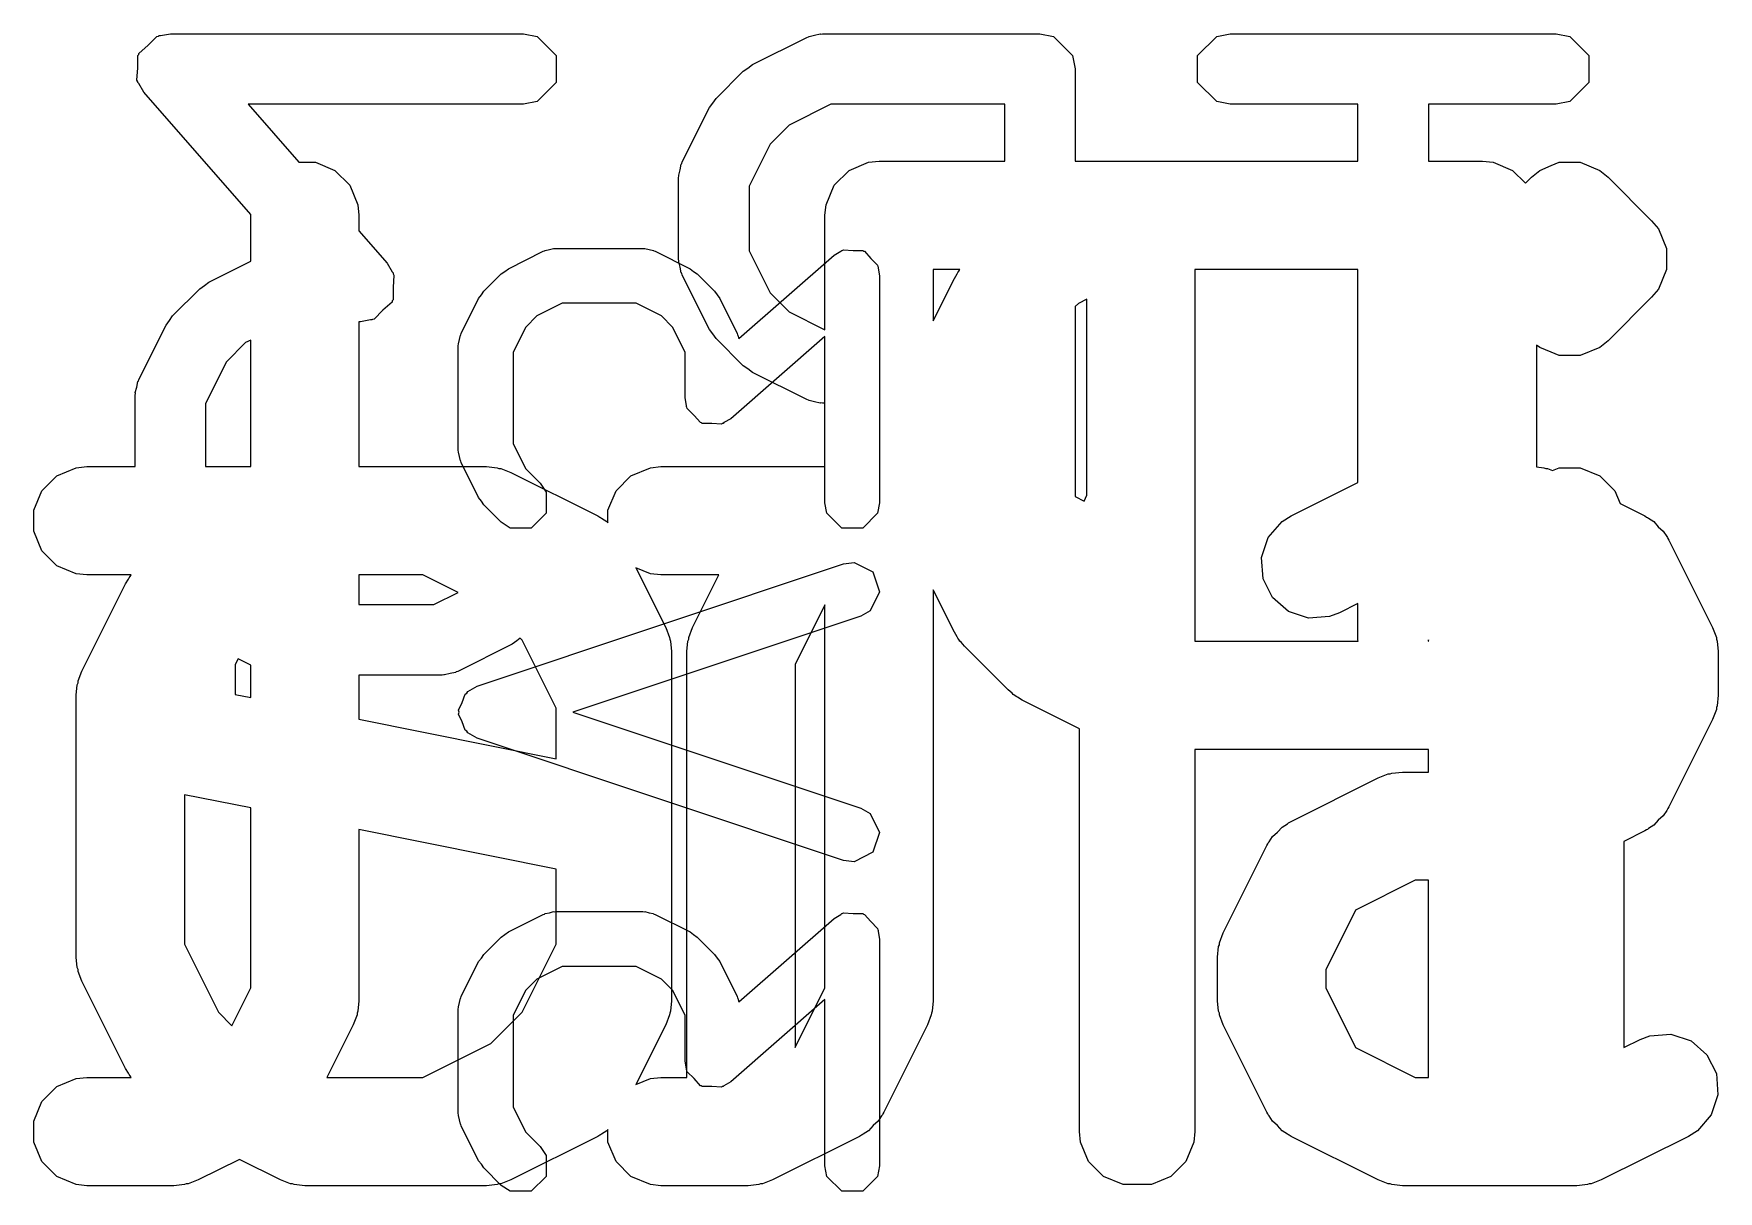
# Model space of a CAD drawing. Extents: x 94.3 to 121.8, y -81.7 to -63.9.
# Drawn here: x 112.249 to 114.585, y -74.792 to -73.188 of the extents above; entities that cross this region are included whole.
import ezdxf

# ---------------------------------------------------------------- set-up
doc = ezdxf.new("R2010")
doc.units = 0
doc.layers.add('BLACK', color=7, linetype='CONTINUOUS')

msp = doc.modelspace()

# ---------------------------------------------------------------- linework, layer by layer
at = {"layer": 'BLACK', "linetype": 'CONTINUOUS'}
for p, q in [((112.407922, -73.203869), (112.42009, -73.191702)), ((112.42009, -73.191702), (112.42234, -73.191254)), ((112.42234, -73.191254), (112.423136, -73.190558)), ((112.423136, -73.190558), (112.425162, -73.190693)), ((112.425162, -73.190693), (112.438801, -73.18798)), ((112.438801, -73.18798), (112.928598, -73.18798)), ((112.928598, -73.18798), (112.947309, -73.191702)), ((112.947309, -73.191702), (112.973771, -73.218164)), ((113.245821, -73.230819), (113.321174, -73.193142)), ((113.321174, -73.193142), (113.323537, -73.192494)), ((113.323537, -73.192494), (113.32433, -73.191702)), ((113.32433, -73.191702), (113.332012, -73.190173)), ((113.332012, -73.190173), (113.339574, -73.188103)), ((113.339574, -73.188103), (113.340638, -73.188457)), ((113.340638, -73.188457), (113.343041, -73.18798)), ((113.343041, -73.18798), (113.644454, -73.18798)), ((113.644454, -73.18798), (113.663165, -73.191702)), ((113.663165, -73.191702), (113.689627, -73.218164)), ((113.863018, -73.218164), (113.88948, -73.191702)), ((113.88948, -73.191702), (113.908191, -73.18798)), ((113.908191, -73.18798), (114.360311, -73.18798)), ((114.360311, -73.18798), (114.379022, -73.191702)), ((114.379022, -73.191702), (114.405484, -73.218164)), ((112.393628, -73.218164), (112.394857, -73.216934)), ((112.393628, -73.235377), (112.393628, -73.218164)), ((112.394857, -73.216934), (112.394973, -73.2152)), ((112.394973, -73.2152), (112.407922, -73.203869)), ((112.973771, -73.218164), (112.973771, -73.255586)), ((113.689627, -73.218164), (113.693349, -73.236875)), ((113.863018, -73.255586), (113.863018, -73.218164)), ((114.405484, -73.218164), (114.405484, -73.255586)), ((112.392484, -73.25254), (112.393628, -73.235377)), ((113.195437, -73.277655), (113.233114, -73.239978)), ((113.233114, -73.239978), (113.239629, -73.235624)), ((113.239629, -73.235624), (113.245821, -73.230819)), ((113.693349, -73.236875), (113.693349, -73.364726)), ((112.393628, -73.254526), (112.392484, -73.25254)), ((112.393628, -73.255586), (112.393628, -73.254526)), ((112.395065, -73.257023), (112.393628, -73.255586)), ((112.402004, -73.269073), (112.395065, -73.257023)), ((112.550348, -73.438608), (112.402004, -73.269073)), ((112.973771, -73.255586), (112.947309, -73.282048)), ((113.88948, -73.282048), (113.863018, -73.255586)), ((114.405484, -73.255586), (114.379022, -73.282048)), ((112.928598, -73.28577), (112.546554, -73.28577)), ((112.546554, -73.28577), (112.616901, -73.366167)), ((112.947309, -73.282048), (112.928598, -73.28577)), ((113.148601, -73.365715), (113.186278, -73.290363)), ((113.186278, -73.290363), (113.19108, -73.284175)), ((113.19108, -73.284175), (113.195437, -73.277655)), ((113.354583, -73.28577), (113.296651, -73.314736)), ((113.595559, -73.28577), (113.354583, -73.28577)), ((113.595559, -73.364726), (113.595559, -73.28577)), ((113.908191, -73.28577), (113.88948, -73.282048)), ((114.085356, -73.28577), (113.908191, -73.28577)), ((114.085356, -73.364726), (114.085356, -73.28577)), ((114.360311, -73.28577), (114.183146, -73.28577)), ((114.183146, -73.28577), (114.183146, -73.364726)), ((114.379022, -73.282048), (114.360311, -73.28577)), ((113.296651, -73.314736), (113.270195, -73.341192)), ((113.270195, -73.341192), (113.241229, -73.399125)), ((112.616901, -73.366167), (112.63987, -73.366167)), ((112.63987, -73.366167), (112.666906, -73.377366)), ((112.666906, -73.377366), (112.687598, -73.398058)), ((113.143439, -73.387582), (113.143916, -73.385179)), ((113.143439, -73.500612), (113.143439, -73.387582)), ((113.143562, -73.384115), (113.145632, -73.376553)), ((113.143916, -73.385179), (113.143562, -73.384115)), ((113.145632, -73.376553), (113.147161, -73.368871)), ((113.147161, -73.368871), (113.147953, -73.368078)), ((113.147953, -73.368078), (113.148601, -73.365715)), ((113.359068, -73.398058), (113.37976, -73.377366)), ((113.37976, -73.377366), (113.406796, -73.366167)), ((113.406796, -73.366167), (113.421428, -73.364726)), ((113.421428, -73.364726), (113.595559, -73.364726)), ((113.693349, -73.364726), (114.085356, -73.364726)), ((114.183146, -73.364726), (114.258096, -73.364726)), ((114.258096, -73.364726), (114.272728, -73.366167)), ((114.272728, -73.366167), (114.299764, -73.377366)), ((114.299764, -73.377366), (114.317552, -73.395154)), ((114.317552, -73.395154), (114.326016, -73.386692)), ((114.326016, -73.386692), (114.337381, -73.377365)), ((114.337381, -73.377365), (114.353218, -73.370805)), ((114.353218, -73.370805), (114.364416, -73.366167)), ((114.364416, -73.366167), (114.39368, -73.366167)), ((114.39368, -73.366167), (114.420714, -73.377365)), ((114.420714, -73.377365), (114.420716, -73.377366)), ((114.420716, -73.377366), (114.432081, -73.386693)), ((114.432081, -73.386693), (114.492557, -73.447169)), ((112.687598, -73.398058), (112.698797, -73.425094)), ((113.241229, -73.399125), (113.241229, -73.489068)), ((113.347869, -73.425094), (113.359068, -73.398058)), ((112.698797, -73.425094), (112.700238, -73.439726)), ((113.346429, -73.439726), (113.347869, -73.425104)), ((113.347869, -73.425104), (113.347869, -73.425094)), ((112.550238, -73.439726), (112.550348, -73.438608)), ((112.550238, -73.503257), (112.550238, -73.439726)), ((112.700238, -73.439726), (112.700238, -73.461408)), ((113.346429, -73.598346), (113.346429, -73.439726)), ((114.492557, -73.447169), (114.501884, -73.458534)), ((112.700238, -73.461408), (112.739335, -73.506091)), ((114.501884, -73.458534), (114.513083, -73.485571)), ((112.492288, -73.532232), (112.550238, -73.503257)), ((112.907474, -73.513694), (112.955855, -73.489504)), ((112.955855, -73.489504), (112.957696, -73.488999)), ((112.957696, -73.488999), (112.958314, -73.488382)), ((112.958314, -73.488382), (112.964303, -73.48719)), ((112.964303, -73.48719), (112.970193, -73.485578)), ((112.970193, -73.485578), (112.971021, -73.485854)), ((112.971021, -73.485854), (112.972894, -73.485482)), ((112.972894, -73.485482), (113.093846, -73.485482)), ((113.093846, -73.485482), (113.095717, -73.485854)), ((113.095717, -73.485854), (113.096547, -73.485578)), ((113.096547, -73.485578), (113.102436, -73.48719)), ((113.102436, -73.48719), (113.108426, -73.488382)), ((113.108426, -73.488382), (113.109043, -73.488999)), ((113.109043, -73.488999), (113.110885, -73.489504)), ((113.110885, -73.489504), (113.159265, -73.513694)), ((113.143916, -73.503014), (113.143439, -73.500612)), ((113.143562, -73.504079), (113.143916, -73.503014)), ((113.145632, -73.51164), (113.143562, -73.504079)), ((113.226777, -73.61064), (113.359043, -73.494909)), ((113.241229, -73.489068), (113.270195, -73.547001)), ((113.359043, -73.494909), (113.368432, -73.489501)), ((113.368432, -73.489501), (113.369552, -73.488382)), ((113.369552, -73.488382), (113.370376, -73.488382)), ((113.370376, -73.488382), (113.371925, -73.48749)), ((113.371925, -73.48749), (113.385304, -73.488382)), ((113.385304, -73.488382), (113.398712, -73.488382)), ((113.398712, -73.488382), (113.399669, -73.489339)), ((113.399669, -73.489339), (113.401022, -73.48943)), ((113.401022, -73.48943), (113.409856, -73.499526)), ((113.409856, -73.499526), (113.419332, -73.509002)), ((114.513083, -73.485571), (114.513083, -73.514833)), ((112.739335, -73.506091), (112.746273, -73.51814)), ((112.746273, -73.51814), (112.747711, -73.519578)), ((112.747711, -73.519578), (112.747711, -73.520637)), ((112.747711, -73.520637), (112.748855, -73.522624)), ((112.748855, -73.522624), (112.747711, -73.539786)), ((112.873382, -73.545023), (112.897572, -73.520831)), ((112.897572, -73.520831), (112.902651, -73.517436)), ((112.902651, -73.517436), (112.907474, -73.513694)), ((113.147161, -73.519323), (113.145632, -73.51164)), ((113.147953, -73.520115), (113.147161, -73.519323)), ((113.148601, -73.522479), (113.147953, -73.520115)), ((113.186278, -73.597831), (113.148601, -73.522479)), ((113.159265, -73.513694), (113.164084, -73.517434)), ((113.164084, -73.517434), (113.169168, -73.520831)), ((113.169168, -73.520831), (113.193359, -73.545022)), ((113.419332, -73.509002), (113.41968, -73.510753)), ((113.41968, -73.510753), (113.420224, -73.511375)), ((113.420224, -73.511375), (113.420118, -73.512956)), ((113.420118, -73.512956), (113.422232, -73.523582)), ((113.422232, -73.523582), (113.422232, -73.838058)), ((113.533587, -73.514726), (113.496429, -73.514726)), ((113.496429, -73.514726), (113.496429, -73.585829)), ((113.496429, -73.585829), (113.525775, -73.527137)), ((113.525775, -73.527137), (113.529739, -73.520839)), ((113.529739, -73.520839), (113.530497, -73.51901)), ((113.530497, -73.51901), (113.532187, -73.51695)), ((113.532187, -73.51695), (113.533587, -73.514726)), ((114.085356, -73.514726), (113.859285, -73.514726)), ((113.859285, -73.514726), (113.859285, -74.029964)), ((114.085356, -73.810099), (114.085356, -73.514726)), ((114.513083, -73.514833), (114.501884, -73.54187)), ((112.441904, -73.579068), (112.47958, -73.541391)), ((112.47958, -73.541391), (112.486099, -73.537034)), ((112.486099, -73.537034), (112.492288, -73.532232)), ((112.747711, -73.539786), (112.747711, -73.557)), ((112.866246, -73.554924), (112.869988, -73.550101)), ((112.869988, -73.550101), (112.873382, -73.545023)), ((113.193359, -73.545022), (113.196753, -73.550101)), ((113.196753, -73.550101), (113.200496, -73.554924)), ((113.270195, -73.547001), (113.296651, -73.573457)), ((114.501884, -73.54187), (114.492557, -73.553235)), ((112.733416, -73.571294), (112.721249, -73.583462)), ((112.746366, -73.559964), (112.733416, -73.571294)), ((112.746481, -73.558229), (112.746366, -73.559964)), ((112.747711, -73.557), (112.746481, -73.558229)), ((112.842054, -73.603305), (112.866246, -73.554924)), ((112.981888, -73.561682), (112.947082, -73.579085)), ((113.084851, -73.561682), (112.981888, -73.561682)), ((113.119658, -73.579085), (113.084851, -73.561682)), ((113.200496, -73.554924), (113.224686, -73.603305)), ((113.296651, -73.573457), (113.346429, -73.598346)), ((113.69776, -73.561841), (113.693349, -73.566251)), ((113.693349, -73.566251), (113.693349, -73.829452)), ((113.709285, -73.556078), (113.69776, -73.561841)), ((113.709285, -73.827766), (113.709285, -73.556078)), ((114.492557, -73.553235), (114.432081, -73.613711)), ((112.395068, -73.667128), (112.432745, -73.591776)), ((112.432745, -73.591776), (112.437547, -73.585588)), ((112.437547, -73.585588), (112.441904, -73.579068)), ((112.702538, -73.587184), (112.700238, -73.587184)), ((112.700238, -73.587184), (112.700238, -73.788059)), ((112.716176, -73.58447), (112.702538, -73.587184)), ((112.718203, -73.584606), (112.716176, -73.58447)), ((112.718998, -73.583909), (112.718203, -73.584606)), ((112.721249, -73.583462), (112.718998, -73.583909)), ((112.931636, -73.59453), (112.914232, -73.629339)), ((112.947082, -73.579085), (112.931636, -73.59453)), ((113.135105, -73.594532), (113.119658, -73.579085)), ((113.152508, -73.629338), (113.135105, -73.594532)), ((113.19108, -73.604018), (113.186278, -73.597831)), ((112.543118, -73.616149), (112.516663, -73.642604)), ((112.550238, -73.612589), (112.543118, -73.616149)), ((112.550238, -73.788059), (112.550238, -73.612589)), ((112.838032, -73.620344), (112.838404, -73.618472)), ((112.838032, -73.765487), (112.838032, -73.620344)), ((112.838128, -73.617643), (112.83974, -73.611753)), ((112.838404, -73.618472), (112.838128, -73.617643)), ((112.83974, -73.611753), (112.840932, -73.605764)), ((112.840932, -73.605764), (112.841549, -73.605146)), ((112.841549, -73.605146), (112.842054, -73.603305)), ((113.195437, -73.610539), (113.19108, -73.604018)), ((113.233114, -73.648216), (113.195437, -73.610539)), ((113.346032, -73.607545), (113.215697, -73.721588)), ((113.224686, -73.603305), (113.22519, -73.605146)), ((113.22519, -73.605146), (113.225808, -73.605764)), ((113.225808, -73.605764), (113.226777, -73.61064)), ((113.346032, -73.838058), (113.346032, -73.607545)), ((114.337381, -73.623039), (114.333096, -73.619522)), ((114.333096, -73.619522), (114.333096, -73.788504)), ((114.432081, -73.613711), (114.420716, -73.623038)), ((112.516663, -73.642604), (112.487696, -73.700538)), ((112.914232, -73.629339), (112.914232, -73.756491)), ((113.152508, -73.692915), (113.152508, -73.629338)), ((114.353218, -73.629598), (114.337381, -73.623039)), ((114.364416, -73.634237), (114.353218, -73.629598)), ((114.364417, -73.634237), (114.364416, -73.634237)), ((114.39368, -73.634237), (114.364417, -73.634237)), ((114.420716, -73.623038), (114.39368, -73.634237)), ((112.39442, -73.669491), (112.395068, -73.667128)), ((113.239629, -73.652569), (113.233114, -73.648216)), ((113.245821, -73.657375), (113.239629, -73.652569)), ((113.321174, -73.695052), (113.245821, -73.657375)), ((112.389906, -73.688995), (112.390383, -73.686592)), ((112.389906, -73.788059), (112.389906, -73.688995)), ((112.390029, -73.685528), (112.392099, -73.677966)), ((112.390383, -73.686592), (112.390029, -73.685528)), ((112.392099, -73.677966), (112.393628, -73.670284)), ((112.393628, -73.670284), (112.39442, -73.669491)), ((112.487696, -73.700538), (112.487696, -73.788059)), ((113.154621, -73.70354), (113.152508, -73.692915)), ((113.154516, -73.705122), (113.154621, -73.70354)), ((113.155059, -73.705743), (113.154516, -73.705122)), ((113.155408, -73.707495), (113.155059, -73.705743)), ((113.164883, -73.71697), (113.155408, -73.707495)), ((113.323537, -73.695699), (113.321174, -73.695052)), ((113.32433, -73.696492), (113.323537, -73.695699)), ((113.332012, -73.69802), (113.32433, -73.696492)), ((113.339574, -73.700091), (113.332012, -73.69802)), ((113.340638, -73.699736), (113.339574, -73.700091)), ((113.343041, -73.700214), (113.340638, -73.699736)), ((113.346429, -73.700214), (113.343041, -73.700214)), ((113.346429, -73.788059), (113.346429, -73.700214)), ((113.173718, -73.727067), (113.164883, -73.71697)), ((113.17507, -73.727157), (113.173718, -73.727067)), ((113.176028, -73.728115), (113.17507, -73.727157)), ((113.189436, -73.728115), (113.176028, -73.728115)), ((113.202815, -73.729007), (113.189436, -73.728115)), ((113.204364, -73.728115), (113.202815, -73.729007)), ((113.205188, -73.728115), (113.204364, -73.728115)), ((113.206307, -73.726995), (113.205188, -73.728115)), ((113.215697, -73.721588), (113.206307, -73.726995)), ((112.914232, -73.756491), (112.931635, -73.791298)), ((112.838404, -73.767358), (112.838032, -73.765487)), ((112.838128, -73.768188), (112.838404, -73.767358)), ((112.83974, -73.774077), (112.838128, -73.768188)), ((112.840932, -73.780067), (112.83974, -73.774077)), ((112.841549, -73.780684), (112.840932, -73.780067)), ((112.842054, -73.782526), (112.841549, -73.780684)), ((112.866246, -73.830907), (112.842054, -73.782526)), ((112.260497, -73.821391), (112.281189, -73.800699)), ((112.281189, -73.800699), (112.308225, -73.7895)), ((112.308225, -73.7895), (112.322857, -73.788059)), ((112.322857, -73.788059), (112.389906, -73.788059)), ((112.487696, -73.788059), (112.550238, -73.788059)), ((112.700238, -73.788059), (112.806667, -73.788059)), ((112.806667, -73.788059), (112.877142, -73.788059)), ((112.877142, -73.788059), (112.891774, -73.7895)), ((112.891774, -73.7895), (112.894263, -73.790531)), ((112.894263, -73.790531), (112.896951, -73.790722)), ((112.896951, -73.790722), (112.910683, -73.795977)), ((112.910683, -73.795977), (113.031635, -73.856453)), ((112.931635, -73.791298), (112.951454, -73.811117)), ((113.056688, -73.821391), (113.07738, -73.800699)), ((113.07738, -73.800699), (113.104416, -73.7895)), ((113.104416, -73.7895), (113.119048, -73.788059)), ((113.119048, -73.788059), (113.346429, -73.788059)), ((114.333096, -73.788504), (114.343203, -73.7895)), ((114.343203, -73.7895), (114.345692, -73.790531)), ((114.345692, -73.790531), (114.34838, -73.790722)), ((114.34838, -73.790722), (114.355181, -73.793324)), ((114.355181, -73.793324), (114.364416, -73.7895)), ((114.364416, -73.7895), (114.39368, -73.7895)), ((114.39368, -73.7895), (114.420716, -73.800699)), ((114.420716, -73.800699), (114.441408, -73.821391)), ((112.249298, -73.848427), (112.260497, -73.821391)), ((112.869983, -73.835723), (112.866246, -73.830907)), ((112.951454, -73.811117), (112.959713, -73.823478)), ((112.959713, -73.823478), (112.959713, -73.852639)), ((113.045489, -73.848427), (113.056688, -73.821391)), ((113.693349, -73.829452), (113.705972, -73.835764)), ((113.705972, -73.835764), (113.709285, -73.827766)), ((113.992649, -73.856453), (114.085356, -73.810099)), ((114.441408, -73.821391), (114.448844, -73.839343)), ((112.249298, -73.877691), (112.249298, -73.848427)), ((112.873382, -73.840809), (112.869983, -73.835723)), ((112.897572, -73.864999), (112.873382, -73.840809)), ((112.959713, -73.852639), (112.939094, -73.873258)), ((113.045489, -73.865912), (113.045489, -73.848427)), ((113.348932, -73.852638), (113.346032, -73.838058)), ((113.369552, -73.873258), (113.348932, -73.852638)), ((113.419332, -73.852638), (113.398712, -73.873258)), ((113.422232, -73.838058), (113.419332, -73.852638)), ((114.448844, -73.839343), (114.483064, -73.856453)), ((112.260497, -73.904727), (112.249298, -73.877691)), ((112.909933, -73.873258), (112.897572, -73.864999)), ((112.939094, -73.873258), (112.909933, -73.873258)), ((113.031635, -73.856453), (113.034081, -73.857992)), ((113.034081, -73.857992), (113.035237, -73.858378)), ((113.035237, -73.858378), (113.036675, -73.859625)), ((113.036675, -73.859625), (113.044078, -73.864285)), ((113.044078, -73.864285), (113.045489, -73.865912)), ((113.398712, -73.873258), (113.369552, -73.873258)), ((113.961033, -73.886393), (113.980206, -73.864285)), ((113.980206, -73.864285), (113.992649, -73.856453)), ((114.483064, -73.856453), (114.48551, -73.857992)), ((114.48551, -73.857992), (114.486666, -73.858378)), ((114.486666, -73.858378), (114.488104, -73.859625)), ((114.488104, -73.859625), (114.495507, -73.864285)), ((114.495507, -73.864285), (114.501666, -73.871387)), ((114.501666, -73.871387), (114.508774, -73.877551)), ((114.508774, -73.877551), (114.513435, -73.884956)), ((113.951779, -73.914154), (113.961033, -73.886393)), ((114.513435, -73.884956), (114.514681, -73.886393)), ((114.514681, -73.886393), (114.515065, -73.887546)), ((114.515065, -73.887546), (114.516606, -73.889994)), ((114.516606, -73.889994), (114.577082, -74.010947)), ((112.281189, -73.925419), (112.260497, -73.904727)), ((112.864084, -74.092199), (113.372084, -73.922866)), ((113.372084, -73.922866), (113.386833, -73.921007)), ((113.386833, -73.921007), (113.412915, -73.934048)), ((113.953853, -73.943344), (113.951779, -73.914154)), ((112.308225, -73.936618), (112.281189, -73.925419)), ((112.322857, -73.938059), (112.308225, -73.936618)), ((112.38454, -73.938059), (112.322857, -73.938059)), ((112.376728, -73.950471), (112.380691, -73.944173)), ((112.380691, -73.944173), (112.38145, -73.942343)), ((112.38145, -73.942343), (112.38314, -73.940282)), ((112.38314, -73.940282), (112.38454, -73.938059)), ((112.788962, -73.938059), (112.700238, -73.938059)), ((112.700238, -73.938059), (112.700238, -73.97919)), ((112.837624, -73.96239), (112.788962, -73.938059)), ((113.104416, -73.936618), (113.084328, -73.928297)), ((113.084328, -73.928297), (113.125653, -74.010947)), ((113.119048, -73.938059), (113.104416, -73.936618)), ((113.199362, -73.938059), (113.119048, -73.938059)), ((113.162918, -74.010947), (113.199362, -73.938059)), ((113.412915, -73.934048), (113.422136, -73.961712)), ((113.96694, -73.969519), (113.953853, -73.943344)), ((112.316252, -74.071423), (112.376728, -73.950471)), ((112.804026, -73.97919), (112.837624, -73.96239)), ((113.422136, -73.961712), (113.409095, -73.987794)), ((113.525775, -74.017552), (113.496429, -73.95886)), ((113.496429, -73.95886), (113.496429, -74.528297)), ((113.989048, -73.988692), (113.96694, -73.969519)), ((112.700238, -73.97919), (112.804026, -73.97919)), ((113.346377, -73.979436), (113.305, -74.062192)), ((113.346429, -73.97941), (113.346377, -73.979436)), ((113.346429, -74.510591), (113.346429, -73.97941)), ((113.409095, -73.987794), (113.39618, -73.995156)), ((114.016809, -73.997946), (113.989048, -73.988692)), ((114.059731, -73.990617), (114.045999, -73.995872)), ((114.085356, -73.977804), (114.059731, -73.990617)), ((114.085356, -74.028085), (114.085356, -73.977804)), ((113.39618, -73.995156), (112.996614, -74.128344)), ((113.125653, -74.010947), (113.130908, -74.024679)), ((113.157663, -74.024679), (113.162918, -74.010947)), ((113.529739, -74.023849), (113.525775, -74.017552)), ((114.045999, -73.995872), (114.016809, -73.997946)), ((114.577082, -74.010947), (114.582337, -74.024679)), ((112.912787, -74.034142), (112.837434, -74.071818)), ((112.918974, -74.029339), (112.912787, -74.034142)), ((112.924, -74.025981), (112.918974, -74.029339)), ((112.926457, -74.028438), (112.924, -74.025981)), ((112.973572, -74.122668), (112.926457, -74.028438)), ((113.130908, -74.024679), (113.131098, -74.027366)), ((113.131098, -74.027366), (113.13213, -74.029856)), ((113.13213, -74.029856), (113.133571, -74.044488)), ((113.155, -74.044488), (113.156441, -74.029856)), ((113.156441, -74.029856), (113.157472, -74.027366)), ((113.157472, -74.027366), (113.157663, -74.024679)), ((113.530497, -74.025679), (113.529739, -74.023849)), ((113.532187, -74.027738), (113.530497, -74.025679)), ((113.533607, -74.029994), (113.532187, -74.027738)), ((113.535103, -74.031291), (113.533607, -74.029994)), ((113.539824, -74.037044), (113.535103, -74.031291)), ((113.600301, -74.097521), (113.539824, -74.037044)), ((113.859285, -74.029964), (114.08573, -74.029964)), ((114.08573, -74.029964), (114.085356, -74.028085)), ((114.183096, -74.028336), (114.182772, -74.029964)), ((114.182772, -74.029964), (114.183096, -74.029964)), ((114.183096, -74.029964), (114.183096, -74.028336)), ((114.582337, -74.024679), (114.582527, -74.027366)), ((114.582527, -74.027366), (114.583559, -74.029856)), ((114.583559, -74.029856), (114.585, -74.044488)), ((112.532724, -74.054359), (112.528809, -74.062192)), ((112.528809, -74.062192), (112.528809, -74.103954)), ((112.550238, -74.063116), (112.532724, -74.054359)), ((112.550238, -74.108239), (112.550238, -74.063116)), ((113.133571, -74.044488), (113.133571, -74.286464)), ((113.155, -74.634726), (113.155, -74.044488)), ((113.305, -74.062192), (113.305, -74.593373)), ((114.585, -74.044488), (114.585, -74.104964)), ((112.309775, -74.090332), (112.310806, -74.087842)), ((112.310806, -74.087842), (112.310997, -74.085155)), ((112.310997, -74.085155), (112.316252, -74.071423)), ((112.815568, -74.07698), (112.700238, -74.07698)), ((112.700238, -74.07698), (112.700238, -74.13824)), ((112.817969, -74.076502), (112.815568, -74.07698)), ((112.819034, -74.076857), (112.817969, -74.076502)), ((112.826592, -74.074786), (112.819034, -74.076857)), ((112.834279, -74.073258), (112.826592, -74.074786)), ((112.835072, -74.072464), (112.834279, -74.073258)), ((112.837434, -74.071818), (112.835072, -74.072464)), ((112.308334, -74.104964), (112.309775, -74.090332)), ((112.308334, -74.467821), (112.308334, -74.104964)), ((112.528809, -74.103954), (112.550238, -74.108239)), ((112.843529, -74.11484), (112.847349, -74.103381)), ((112.847349, -74.103381), (112.849895, -74.102107)), ((112.849895, -74.102107), (112.851169, -74.099561)), ((112.851169, -74.099561), (112.864084, -74.092199)), ((113.60605, -74.102239), (113.600301, -74.097521)), ((113.60735, -74.103738), (113.60605, -74.102239)), ((113.609609, -74.105159), (113.60735, -74.103738)), ((113.611666, -74.106848), (113.609609, -74.105159)), ((113.613493, -74.107605), (113.611666, -74.106848)), ((113.619793, -74.11157), (113.613493, -74.107605)), ((113.699286, -74.151316), (113.619793, -74.11157)), ((114.585, -74.104964), (114.583559, -74.119596)), ((112.838128, -74.125643), (112.843529, -74.11484)), ((112.839028, -74.128344), (112.838128, -74.125643)), ((112.838128, -74.131045), (112.839028, -74.128344)), ((112.843529, -74.141847), (112.838128, -74.131045)), ((112.973572, -74.192907), (112.973572, -74.122668)), ((112.996614, -74.128344), (113.39618, -74.261533)), ((114.582337, -74.124774), (114.577082, -74.138505)), ((114.582528, -74.122084), (114.582337, -74.124774)), ((114.583559, -74.119596), (114.582528, -74.122084)), ((112.700238, -74.13824), (112.973572, -74.192907)), ((112.847349, -74.153307), (112.843529, -74.141847)), ((112.849895, -74.15458), (112.847349, -74.153307)), ((112.851169, -74.157127), (112.849895, -74.15458)), ((112.864084, -74.164489), (112.851169, -74.157127)), ((113.699286, -74.709726), (113.699286, -74.151316)), ((114.577082, -74.138505), (114.516606, -74.259457)), ((113.372083, -74.333823), (112.864084, -74.164489)), ((114.183096, -74.179964), (113.859285, -74.179964)), ((113.859285, -74.179964), (113.859285, -74.709726)), ((114.183096, -74.211392), (114.183096, -74.179964)), ((113.992649, -74.279787), (114.113602, -74.21931)), ((114.113602, -74.21931), (114.127334, -74.214055)), ((114.127334, -74.214055), (114.130021, -74.213864)), ((114.130021, -74.213864), (114.132511, -74.212833)), ((114.132511, -74.212833), (114.147143, -74.211392)), ((114.147143, -74.211392), (114.183096, -74.211392)), ((112.550238, -74.261211), (112.458334, -74.24283)), ((112.458334, -74.24283), (112.458334, -74.450116)), ((112.550238, -74.510591), (112.550238, -74.261211)), ((113.39618, -74.261533), (113.409095, -74.268895)), ((113.409095, -74.268895), (113.422136, -74.294977)), ((114.508774, -74.2719), (114.501666, -74.278063)), ((114.513435, -74.264494), (114.508774, -74.2719)), ((114.514681, -74.263058), (114.513435, -74.264494)), ((114.515065, -74.261904), (114.514681, -74.263058)), ((114.516606, -74.259457), (114.515065, -74.261904)), ((112.973572, -74.345877), (112.700238, -74.291211)), ((112.700238, -74.291211), (112.700238, -74.528297)), ((113.133571, -74.286464), (113.133572, -74.28647)), ((113.133572, -74.28647), (113.133571, -74.286474)), ((113.133571, -74.286474), (113.133571, -74.528297)), ((113.422136, -74.294977), (113.412915, -74.322641)), ((113.96694, -74.300886), (113.974044, -74.294724)), ((113.974044, -74.294724), (113.980206, -74.28762)), ((113.980206, -74.28762), (113.98761, -74.282958)), ((113.98761, -74.282958), (113.989048, -74.281712)), ((113.989048, -74.281712), (113.990202, -74.281327)), ((113.990202, -74.281327), (113.992649, -74.279787)), ((114.483064, -74.292998), (114.454048, -74.307506)), ((114.48551, -74.291458), (114.483064, -74.292998)), ((114.486666, -74.291073), (114.48551, -74.291458)), ((114.488104, -74.289825), (114.486666, -74.291073)), ((114.495507, -74.285166), (114.488104, -74.289825)), ((114.501666, -74.278063), (114.495507, -74.285166)), ((113.898632, -74.43428), (113.959108, -74.313328)), ((113.959108, -74.313328), (113.960648, -74.310881)), ((113.960648, -74.310881), (113.961033, -74.309727)), ((113.961033, -74.309727), (113.962279, -74.308289)), ((113.962279, -74.308289), (113.96694, -74.300886)), ((114.454048, -74.307506), (114.454048, -74.593373)), ((113.386832, -74.335682), (113.372083, -74.333823)), ((113.412915, -74.322641), (113.386832, -74.335682)), ((112.973572, -74.450116), (112.973572, -74.345877)), ((114.164848, -74.361392), (114.082091, -74.40277)), ((114.183096, -74.361392), (114.164848, -74.361392)), ((114.183096, -74.634726), (114.183096, -74.361392)), ((112.907474, -74.432933), (112.955855, -74.408743)), ((112.955855, -74.408743), (112.957696, -74.408238)), ((112.957696, -74.408238), (112.958314, -74.407621)), ((112.958314, -74.407621), (112.964303, -74.406429)), ((112.964303, -74.406429), (112.970193, -74.404817)), ((112.970193, -74.404817), (112.971021, -74.405093)), ((112.971021, -74.405093), (112.972894, -74.404721)), ((112.972894, -74.404721), (113.093846, -74.404721)), ((113.093846, -74.404721), (113.095717, -74.405093)), ((113.095717, -74.405093), (113.096547, -74.404817)), ((113.096547, -74.404817), (113.102436, -74.406429)), ((113.102436, -74.406429), (113.108426, -74.407621)), ((113.108426, -74.407621), (113.109043, -74.408238)), ((113.109043, -74.408238), (113.110885, -74.408743)), ((113.110885, -74.408743), (113.159265, -74.432933)), ((113.226777, -74.529879), (113.359043, -74.414148)), ((113.359043, -74.414148), (113.368432, -74.40874)), ((113.368432, -74.40874), (113.369552, -74.407621)), ((113.369552, -74.407621), (113.370376, -74.407621)), ((113.370376, -74.407621), (113.371925, -74.406729)), ((113.371925, -74.406729), (113.385304, -74.407621)), ((113.385304, -74.407621), (113.398712, -74.407621)), ((113.398712, -74.407621), (113.399669, -74.408578)), ((113.399669, -74.408578), (113.401022, -74.408669)), ((113.401022, -74.408669), (113.409856, -74.418765)), ((114.082091, -74.40277), (114.040714, -74.485526)), ((112.897572, -74.44007), (112.902651, -74.436675)), ((112.902651, -74.436675), (112.907474, -74.432933)), ((113.159265, -74.432933), (113.164084, -74.436673)), ((113.164084, -74.436673), (113.169168, -74.44007)), ((113.409856, -74.418765), (113.419332, -74.428241)), ((113.419332, -74.428241), (113.41968, -74.429992)), ((113.41968, -74.429992), (113.420224, -74.430614)), ((113.420224, -74.430614), (113.420118, -74.432195)), ((113.420118, -74.432195), (113.422232, -74.442821)), ((113.893377, -74.448012), (113.898632, -74.43428)), ((112.458334, -74.450116), (112.505449, -74.544346)), ((112.873382, -74.464262), (112.897572, -74.44007)), ((112.926457, -74.544346), (112.973572, -74.450116)), ((113.169168, -74.44007), (113.193359, -74.464261)), ((113.422232, -74.442821), (113.422232, -74.757297)), ((113.890714, -74.467821), (113.892155, -74.453189)), ((113.892155, -74.453189), (113.893186, -74.450699)), ((113.893186, -74.450699), (113.893377, -74.448012)), ((112.309775, -74.482453), (112.308334, -74.467821)), ((112.310806, -74.484942), (112.309775, -74.482453)), ((112.310997, -74.48763), (112.310806, -74.484942)), ((112.842054, -74.522544), (112.866246, -74.474163)), ((112.866246, -74.474163), (112.869988, -74.46934)), ((112.869988, -74.46934), (112.873382, -74.464262)), ((112.981888, -74.480921), (112.947082, -74.498324)), ((113.084851, -74.480921), (112.981888, -74.480921)), ((113.119658, -74.498324), (113.084851, -74.480921)), ((113.193359, -74.464261), (113.196753, -74.46934)), ((113.196753, -74.46934), (113.200496, -74.474163)), ((113.200496, -74.474163), (113.224686, -74.522544)), ((113.890714, -74.528297), (113.890714, -74.467821)), ((114.040714, -74.485526), (114.040714, -74.510592)), ((112.316252, -74.501362), (112.310997, -74.48763)), ((112.376728, -74.622314), (112.316252, -74.501362)), ((112.947082, -74.498324), (112.931636, -74.513769)), ((113.135105, -74.513771), (113.119658, -74.498324)), ((112.524056, -74.562953), (112.550238, -74.510591)), ((112.700238, -74.528297), (112.698797, -74.542929)), ((112.838128, -74.536882), (112.83974, -74.530992)), ((112.83974, -74.530992), (112.840932, -74.525003)), ((112.840932, -74.525003), (112.841549, -74.524385)), ((112.841549, -74.524385), (112.842054, -74.522544)), ((112.931636, -74.513769), (112.914232, -74.548578)), ((113.133571, -74.528297), (113.13213, -74.542929)), ((113.152508, -74.548577), (113.135105, -74.513771)), ((113.346032, -74.526784), (113.215697, -74.640827)), ((113.224686, -74.522544), (113.22519, -74.524385)), ((113.22519, -74.524385), (113.225808, -74.525003)), ((113.225808, -74.525003), (113.226777, -74.529879)), ((113.30505, -74.593348), (113.346429, -74.510591)), ((113.346032, -74.757297), (113.346032, -74.526784)), ((113.496429, -74.528297), (113.494988, -74.542929)), ((113.892155, -74.542929), (113.890714, -74.528297)), ((114.040714, -74.510592), (114.082091, -74.593348)), ((112.505449, -74.544346), (112.524056, -74.562953)), ((112.697575, -74.548106), (112.69232, -74.561838)), ((112.697765, -74.545418), (112.697575, -74.548106)), ((112.698797, -74.542929), (112.697765, -74.545418)), ((112.838032, -74.539583), (112.838404, -74.537711)), ((112.838032, -74.684726), (112.838032, -74.539583)), ((112.838404, -74.537711), (112.838128, -74.536882)), ((112.883192, -74.587611), (112.926457, -74.544346)), ((112.914232, -74.548578), (112.914232, -74.67573)), ((113.130908, -74.548106), (113.125653, -74.561838)), ((113.131098, -74.545418), (113.130908, -74.548106)), ((113.13213, -74.542929), (113.131098, -74.545418)), ((113.152508, -74.612154), (113.152508, -74.548577)), ((113.493766, -74.548106), (113.488511, -74.561838)), ((113.493956, -74.545418), (113.493766, -74.548106)), ((113.494988, -74.542929), (113.493956, -74.545418)), ((113.893186, -74.545418), (113.892155, -74.542929)), ((113.893377, -74.548106), (113.893186, -74.545418)), ((113.898632, -74.561838), (113.893377, -74.548106)), ((112.69232, -74.561838), (112.655876, -74.634726)), ((113.125653, -74.561838), (113.084328, -74.644487)), ((113.488511, -74.561838), (113.428034, -74.682791)), ((113.959108, -74.68279), (113.898632, -74.561838)), ((114.476459, -74.582168), (114.490191, -74.576913)), ((114.490191, -74.576913), (114.519381, -74.574839)), ((114.519381, -74.574839), (114.547142, -74.584093)), ((112.788962, -74.634726), (112.883192, -74.587611)), ((113.305, -74.593373), (113.30505, -74.593348)), ((114.082091, -74.593348), (114.164847, -74.634726)), ((114.454048, -74.593373), (114.476459, -74.582168)), ((114.547142, -74.584093), (114.569249, -74.603267)), ((112.38069, -74.628609), (112.376728, -74.622314)), ((113.154621, -74.622779), (113.152508, -74.612154)), ((113.154516, -74.624361), (113.154621, -74.622779)), ((113.155059, -74.624982), (113.154516, -74.624361)), ((113.155408, -74.626734), (113.155059, -74.624982)), ((114.569249, -74.603267), (114.582337, -74.629441)), ((112.260497, -74.668058), (112.281189, -74.647366)), ((112.281189, -74.647366), (112.308225, -74.636167)), ((112.308225, -74.636167), (112.322857, -74.634726)), ((112.322857, -74.634726), (112.384541, -74.634726)), ((112.381449, -74.63044), (112.38069, -74.628609)), ((112.38314, -74.632501), (112.381449, -74.63044)), ((112.384541, -74.634726), (112.38314, -74.632501)), ((112.655876, -74.634726), (112.788962, -74.634726)), ((113.084328, -74.644487), (113.104416, -74.636167)), ((113.104416, -74.636167), (113.119048, -74.634726)), ((113.119048, -74.634726), (113.155, -74.634726)), ((113.164883, -74.636209), (113.155408, -74.626734)), ((113.173718, -74.646306), (113.164883, -74.636209)), ((113.17507, -74.646396), (113.173718, -74.646306)), ((113.176028, -74.647354), (113.17507, -74.646396)), ((113.189436, -74.647354), (113.176028, -74.647354)), ((113.202815, -74.648246), (113.189436, -74.647354)), ((113.204364, -74.647354), (113.202815, -74.648246)), ((113.205188, -74.647354), (113.204364, -74.647354)), ((113.206307, -74.646234), (113.205188, -74.647354)), ((113.215697, -74.640827), (113.206307, -74.646234)), ((114.164847, -74.634726), (114.183096, -74.634726)), ((114.582337, -74.629441), (114.584411, -74.658631)), ((112.249298, -74.695094), (112.260497, -74.668058)), ((114.584411, -74.658631), (114.575157, -74.686392)), ((112.249298, -74.724358), (112.249298, -74.695094)), ((112.838404, -74.686597), (112.838032, -74.684726)), ((112.838128, -74.687427), (112.838404, -74.686597)), ((112.83974, -74.693316), (112.838128, -74.687427)), ((112.840932, -74.699306), (112.83974, -74.693316)), ((112.914232, -74.67573), (112.931635, -74.710537)), ((113.420201, -74.695234), (113.413096, -74.701395)), ((113.424862, -74.687829), (113.420201, -74.695234)), ((113.426109, -74.686392), (113.424862, -74.687829)), ((113.426493, -74.685237), (113.426109, -74.686392)), ((113.428034, -74.682791), (113.426493, -74.685237)), ((113.960647, -74.685236), (113.959108, -74.68279)), ((113.961033, -74.686392), (113.960647, -74.685236)), ((113.96228, -74.68783), (113.961033, -74.686392)), ((113.96694, -74.695233), (113.96228, -74.68783)), ((113.974042, -74.701392), (113.96694, -74.695233)), ((114.575157, -74.686392), (114.555983, -74.7085)), ((112.841549, -74.699923), (112.840932, -74.699306)), ((112.842054, -74.701765), (112.841549, -74.699923)), ((112.866246, -74.750146), (112.842054, -74.701765)), ((113.031635, -74.716332), (112.910683, -74.776808)), ((112.931635, -74.710537), (112.951454, -74.730356)), ((113.034081, -74.714792), (113.031635, -74.716332)), ((113.035237, -74.714407), (113.034081, -74.714792)), ((113.036675, -74.713159), (113.035237, -74.714407)), ((113.044078, -74.7085), (113.036675, -74.713159)), ((113.045489, -74.706872), (113.044078, -74.7085)), ((113.045489, -74.724358), (113.045489, -74.706872)), ((113.394493, -74.716332), (113.273541, -74.776808)), ((113.396939, -74.714791), (113.394493, -74.716332)), ((113.398094, -74.714407), (113.396939, -74.714791)), ((113.399531, -74.71316), (113.398094, -74.714407)), ((113.406935, -74.7085), (113.399531, -74.71316)), ((113.413096, -74.701395), (113.406935, -74.7085)), ((113.700727, -74.724358), (113.699286, -74.709726)), ((113.859285, -74.709726), (113.857844, -74.724358)), ((113.980206, -74.7085), (113.974042, -74.701392)), ((113.987611, -74.713161), (113.980206, -74.7085)), ((113.989048, -74.714407), (113.987611, -74.713161)), ((113.990201, -74.714791), (113.989048, -74.714407)), ((113.992649, -74.716332), (113.990201, -74.714791)), ((114.113602, -74.776808), (113.992649, -74.716332)), ((114.54354, -74.716332), (114.422588, -74.776808)), ((114.555983, -74.7085), (114.54354, -74.716332)), ((112.260497, -74.751394), (112.249298, -74.724358)), ((112.951454, -74.730356), (112.959713, -74.742717)), ((113.056688, -74.751394), (113.045489, -74.724358)), ((113.711926, -74.751394), (113.700727, -74.724358)), ((113.857844, -74.724358), (113.846645, -74.751394)), ((112.281189, -74.772086), (112.260497, -74.751394)), ((112.534523, -74.748221), (112.47735, -74.776808)), ((112.591697, -74.776808), (112.534523, -74.748221)), ((112.869983, -74.754962), (112.866246, -74.750146)), ((112.873382, -74.760048), (112.869983, -74.754962)), ((112.897572, -74.784238), (112.873382, -74.760048)), ((112.959713, -74.742717), (112.959713, -74.771878)), ((113.07738, -74.772086), (113.056688, -74.751394)), ((113.348932, -74.771877), (113.346032, -74.757297)), ((113.422232, -74.757297), (113.419332, -74.771877)), ((113.732618, -74.772086), (113.711926, -74.751394)), ((113.846645, -74.751394), (113.825953, -74.772086)), ((112.308225, -74.783285), (112.281189, -74.772086)), ((112.322857, -74.784726), (112.308225, -74.783285)), ((112.443809, -74.784726), (112.322857, -74.784726)), ((112.458441, -74.783285), (112.443809, -74.784726)), ((112.46093, -74.782253), (112.458441, -74.783285)), ((112.463618, -74.782063), (112.46093, -74.782253)), ((112.47735, -74.776808), (112.463618, -74.782063)), ((112.605428, -74.782063), (112.591697, -74.776808)), ((112.608117, -74.782254), (112.605428, -74.782063)), ((112.610606, -74.783285), (112.608117, -74.782254)), ((112.625238, -74.784726), (112.610606, -74.783285)), ((112.635237, -74.784726), (112.625238, -74.784726)), ((112.877142, -74.784726), (112.635237, -74.784726)), ((112.891774, -74.783285), (112.877142, -74.784726)), ((112.894263, -74.782253), (112.891774, -74.783285)), ((112.896951, -74.782063), (112.894263, -74.782253)), ((112.910683, -74.776808), (112.896951, -74.782063)), ((112.909933, -74.792497), (112.897572, -74.784238)), ((112.959713, -74.771878), (112.939094, -74.792497)), ((113.104416, -74.783285), (113.07738, -74.772086)), ((113.119048, -74.784726), (113.104416, -74.783285)), ((113.24, -74.784726), (113.119048, -74.784726)), ((113.254632, -74.783285), (113.24, -74.784726)), ((113.257121, -74.782253), (113.254632, -74.783285)), ((113.259809, -74.782063), (113.257121, -74.782253)), ((113.273541, -74.776808), (113.259809, -74.782063)), ((113.369552, -74.792497), (113.348932, -74.771877)), ((113.419332, -74.771877), (113.398712, -74.792497)), ((113.759654, -74.783285), (113.732618, -74.772086)), ((113.769653, -74.783285), (113.759654, -74.783285)), ((113.798917, -74.783285), (113.769653, -74.783285)), ((113.825953, -74.772086), (113.798917, -74.783285)), ((114.127334, -74.782063), (114.113602, -74.776808)), ((114.130021, -74.782253), (114.127334, -74.782063)), ((114.132511, -74.783285), (114.130021, -74.782253)), ((114.147143, -74.784726), (114.132511, -74.783285)), ((114.389047, -74.784726), (114.147143, -74.784726)), ((114.403679, -74.783285), (114.389047, -74.784726)), ((114.406168, -74.782253), (114.403679, -74.783285)), ((114.408856, -74.782063), (114.406168, -74.782253)), ((114.422588, -74.776808), (114.408856, -74.782063)), ((112.939094, -74.792497), (112.909933, -74.792497)), ((113.398712, -74.792497), (113.369552, -74.792497))]:
    msp.add_line(p, q, dxfattribs=at)

doc.saveas('drawing.dxf')
